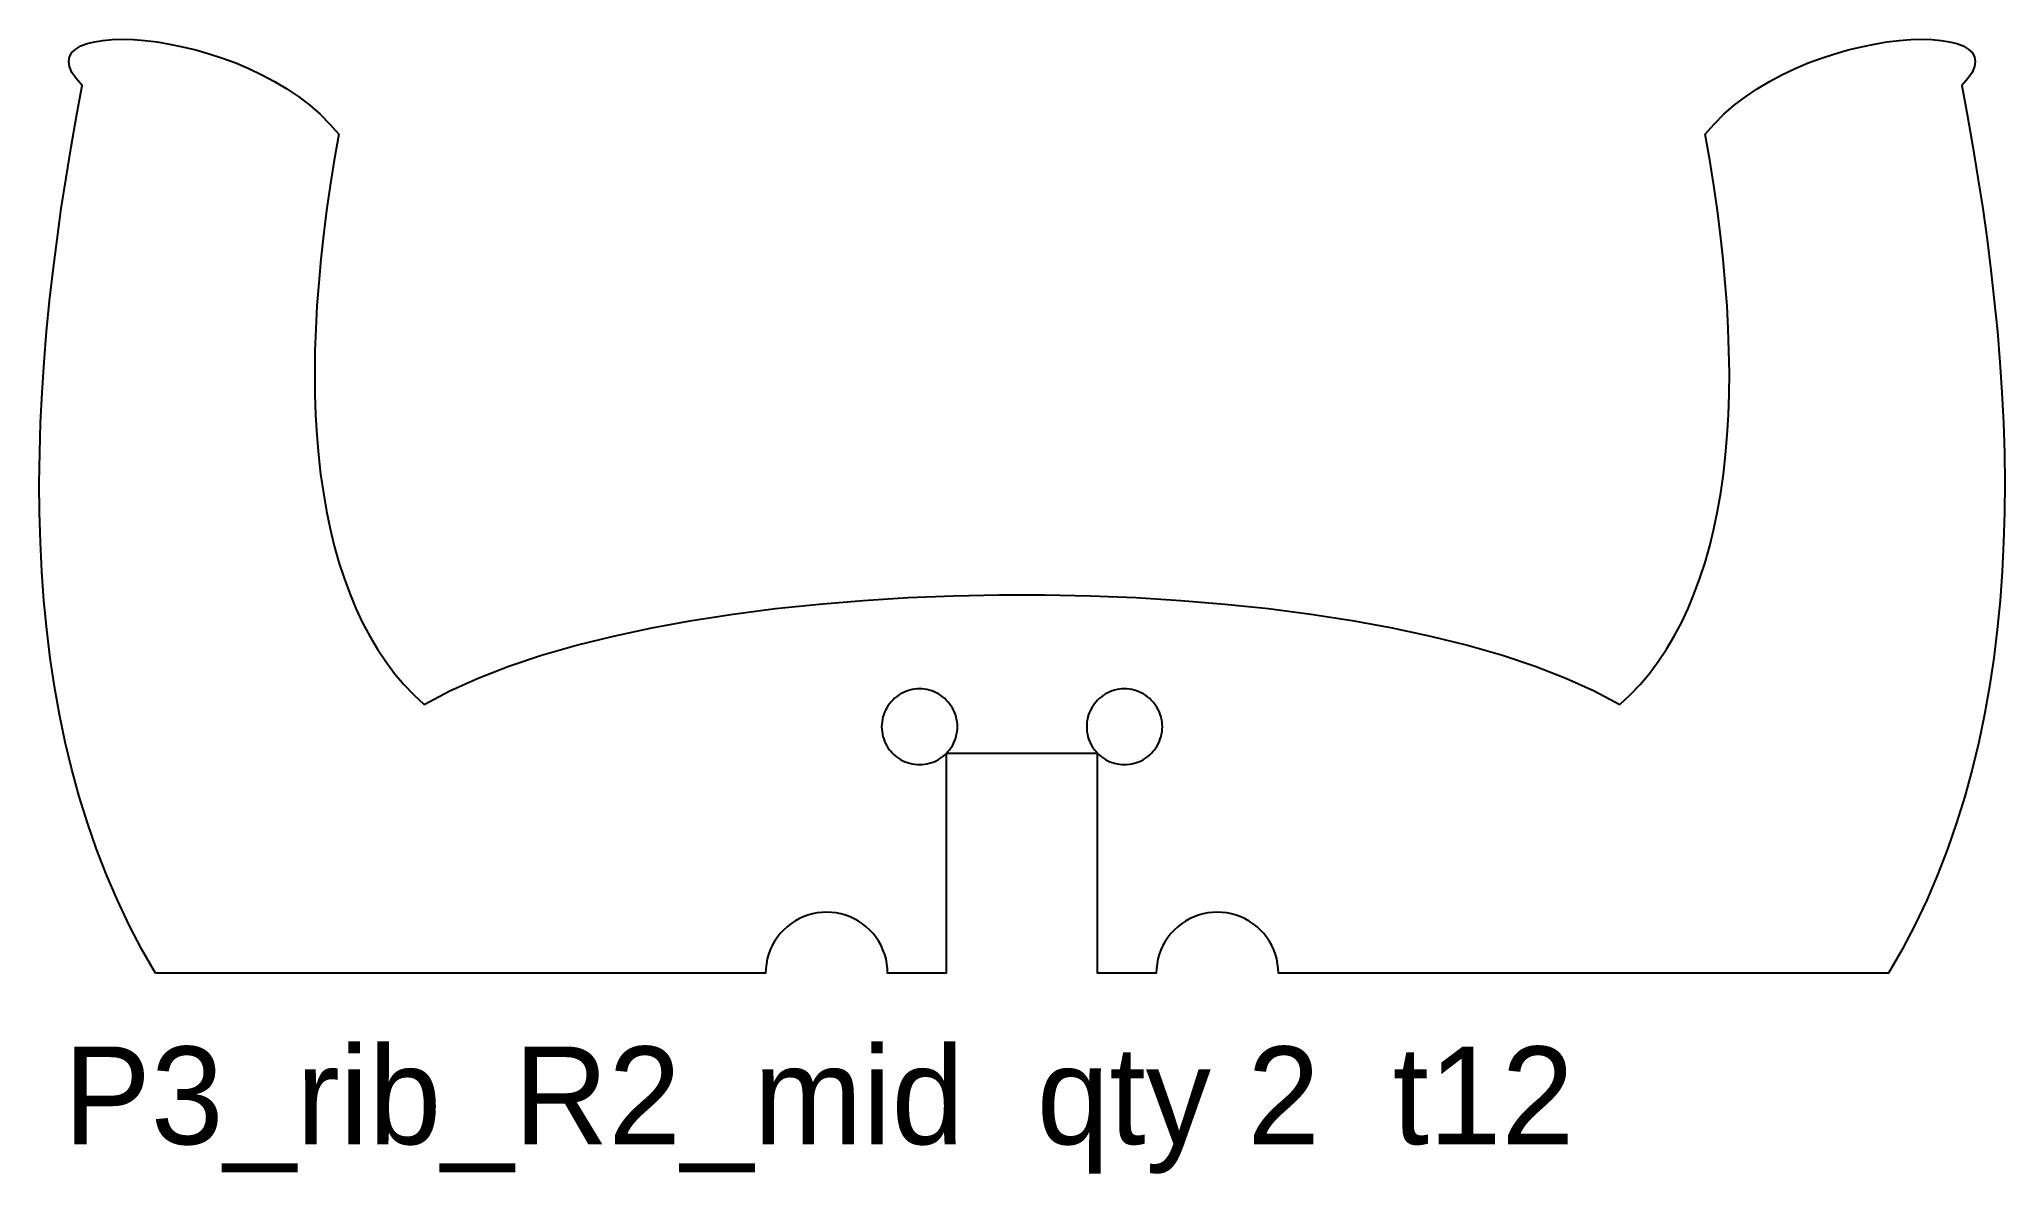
# Model space of a CAD drawing. Header units: millimetres. Extents: x 0 to 161, y -16 to 76.
import ezdxf

# ---------------------------------------------------------------- set-up
doc = ezdxf.new("R2010")
doc.units = ezdxf.units.MM
doc.layers.add('CUT', color=2, linetype='Continuous')
doc.layers.add('LABEL', color=3, linetype='Continuous')

msp = doc.modelspace()

# ---------------------------------------------------------------- linework, layer by layer
at = {"layer": 'CUT'}
for points in [[(9.52, 0), (8.4, 1.96), (7.35, 3.95), (6.39, 5.99), (5.5, 8.06), (4.69, 10.17), (3.94, 12.31), (3.27, 14.49), (2.67, 16.7), (2.13, 18.93), (1.66, 21.2), (1.25, 23.49), (0.9, 25.81), (0.61, 28.15), (0.38, 30.52), (0.21, 32.9), (0.09, 35.31), (0.02, 37.73), (0, 40.17), (0.03, 42.63), (0.11, 45.09), (0.23, 47.57), (0.39, 50.06), (0.6, 52.56), (0.84, 55.07), (1.13, 57.58), (1.45, 60.1), (1.8, 62.62), (2.19, 65.15), (2.6, 67.67), (3.05, 70.19), (3.52, 72.71), (3.02, 73.27), (2.67, 73.78), (2.47, 74.25), (2.41, 74.68), (2.48, 75.06), (2.67, 75.4), (2.98, 75.69), (3.4, 75.94), (3.91, 76.14), (4.52, 76.29), (5.21, 76.4), (5.97, 76.47), (6.81, 76.49), (7.7, 76.46), (8.65, 76.39), (9.64, 76.27), (10.67, 76.1), (11.73, 75.88), (12.81, 75.62), (13.9, 75.31), (14.99, 74.95), (16.09, 74.55), (17.17, 74.09), (18.23, 73.59), (19.27, 73.04), (20.28, 72.44), (21.24, 71.79), (22.15, 71.1), (23.01, 70.35), (23.8, 69.55), (24.52, 68.71), (24.15, 66.59), (23.82, 64.52), (23.52, 62.47), (23.27, 60.46), (23.05, 58.49), (22.88, 56.55), (22.74, 54.65), (22.64, 52.79), (22.57, 50.97), (22.55, 49.18), (22.57, 47.44), (22.63, 45.74), (22.72, 44.07), (22.86, 42.45), (23.04, 40.88), (23.26, 39.34), (23.51, 37.85), (23.81, 36.41), (24.15, 35.01), (24.54, 33.65), (24.96, 32.35), (25.42, 31.09), (25.93, 29.87), (26.48, 28.71), (27.07, 27.6), (27.7, 26.54), (28.38, 25.52), (29.1, 24.56), (29.86, 23.66), (30.67, 22.8), (31.52, 22), (33.62, 23.12), (35.93, 24.17), (38.44, 25.15), (41.13, 26.05), (43.99, 26.87), (47.01, 27.62), (50.16, 28.29), (53.43, 28.89), (56.82, 29.42), (60.3, 29.87), (63.86, 30.24), (67.48, 30.54), (71.16, 30.77), (74.87, 30.92), (78.6, 30.99), (82.35, 30.99), (86.08, 30.92), (89.79, 30.77), (93.47, 30.54), (97.09, 30.24), (100.65, 29.87), (104.13, 29.42), (107.52, 28.89), (110.79, 28.29), (113.94, 27.62), (116.96, 26.87), (119.82, 26.05), (122.51, 25.15), (125.02, 24.17), (127.33, 23.12), (129.43, 22), (130.28, 22.8), (131.09, 23.66), (131.85, 24.56), (132.57, 25.52), (133.25, 26.54), (133.88, 27.6), (134.47, 28.71), (135.02, 29.87), (135.53, 31.09), (135.99, 32.35), (136.41, 33.65), (136.8, 35.01), (137.14, 36.41), (137.43, 37.85), (137.69, 39.34), (137.91, 40.88), (138.09, 42.45), (138.23, 44.07), (138.32, 45.74), (138.38, 47.44), (138.4, 49.18), (138.37, 50.97), (138.31, 52.79), (138.21, 54.65), (138.07, 56.55), (137.9, 58.49), (137.68, 60.46), (137.42, 62.47), (137.13, 64.52), (136.8, 66.59), (136.43, 68.71), (137.15, 69.55), (137.94, 70.35), (138.79, 71.1), (139.71, 71.79), (140.67, 72.44), (141.68, 73.04), (142.71, 73.59), (143.78, 74.09), (144.86, 74.55), (145.96, 74.95), (147.05, 75.31), (148.14, 75.62), (149.22, 75.88), (150.28, 76.1), (151.31, 76.27), (152.3, 76.39), (153.25, 76.46), (154.14, 76.49), (154.97, 76.47), (155.74, 76.4), (156.43, 76.29), (157.04, 76.14), (157.55, 75.94), (157.97, 75.69), (158.28, 75.4), (158.47, 75.06), (158.54, 74.68), (158.48, 74.25), (158.28, 73.78), (157.93, 73.27), (157.43, 72.71), (157.9, 70.19), (158.35, 67.67), (158.76, 65.15), (159.15, 62.62), (159.5, 60.1), (159.82, 57.58), (160.1, 55.07), (160.35, 52.56), (160.56, 50.06), (160.72, 47.57), (160.84, 45.09), (160.92, 42.63), (160.95, 40.17), (160.93, 37.73), (160.86, 35.31), (160.74, 32.9), (160.57, 30.52), (160.33, 28.15), (160.05, 25.81), (159.7, 23.49), (159.29, 21.2), (158.82, 18.93), (158.28, 16.7), (157.68, 14.49), (157, 12.31), (156.26, 10.17), (155.45, 8.06), (154.56, 5.99), (153.6, 3.95), (152.55, 1.96), (151.43, 0), (101.47, 0), (101.46, 0.39), (101.41, 0.78), (101.34, 1.17), (101.23, 1.55), (101.09, 1.91), (100.93, 2.27), (100.74, 2.61), (100.52, 2.94), (100.28, 3.25), (100.01, 3.54), (99.72, 3.8), (99.41, 4.05), (99.09, 4.26), (98.74, 4.46), (98.39, 4.62), (98.02, 4.76), (97.64, 4.86), (97.26, 4.94), (96.87, 4.98), (96.47, 5), (96.08, 4.98), (95.69, 4.94), (95.31, 4.86), (94.93, 4.76), (94.56, 4.62), (94.2, 4.46), (93.86, 4.26), (93.54, 4.05), (93.23, 3.8), (92.94, 3.54), (92.67, 3.25), (92.43, 2.94), (92.21, 2.61), (92.02, 2.27), (91.85, 1.91), (91.72, 1.55), (91.61, 1.17), (91.54, 0.78), (91.49, 0.39), (91.47, 0), (86.67, 0), (86.67, 18), (74.27, 18), (74.27, 0), (69.47, 0), (69.46, 0.39), (69.41, 0.78), (69.34, 1.17), (69.23, 1.55), (69.09, 1.91), (68.93, 2.27), (68.74, 2.61), (68.52, 2.94), (68.28, 3.25), (68.01, 3.54), (67.72, 3.8), (67.41, 4.05), (67.09, 4.26), (66.74, 4.46), (66.39, 4.62), (66.02, 4.76), (65.64, 4.86), (65.26, 4.94), (64.87, 4.98), (64.47, 5), (64.08, 4.98), (63.69, 4.94), (63.31, 4.86), (62.93, 4.76), (62.56, 4.62), (62.2, 4.46), (61.86, 4.26), (61.54, 4.05), (61.23, 3.8), (60.94, 3.54), (60.67, 3.25), (60.43, 2.94), (60.21, 2.61), (60.02, 2.27), (59.85, 1.91), (59.72, 1.55), (59.61, 1.17), (59.54, 0.78), (59.49, 0.39), (59.47, 0), (9.52, 0)], [(74.41, 18.15), (74.54, 18.3), (74.66, 18.47), (74.77, 18.64), (74.86, 18.82), (74.95, 19.01), (75.02, 19.2), (75.08, 19.39), (75.12, 19.59), (75.16, 19.79), (75.18, 19.99), (75.18, 20.19), (75.18, 20.39), (75.16, 20.6), (75.12, 20.8), (75.08, 20.99), (75.02, 21.19), (74.95, 21.38), (74.86, 21.56), (74.77, 21.74), (74.66, 21.91), (74.54, 22.08), (74.41, 22.24), (74.27, 22.38), (74.13, 22.52), (73.97, 22.65), (73.8, 22.77), (73.63, 22.88), (73.45, 22.97), (73.27, 23.06), (73.08, 23.13), (72.88, 23.19), (72.69, 23.23), (72.49, 23.27), (72.29, 23.29), (72.08, 23.29), (71.88, 23.29), (71.68, 23.27), (71.48, 23.23), (71.28, 23.19), (71.09, 23.13), (70.9, 23.06), (70.71, 22.97), (70.53, 22.88), (70.36, 22.77), (70.2, 22.65), (70.04, 22.52), (69.89, 22.38), (69.75, 22.24), (69.62, 22.08), (69.5, 21.91), (69.4, 21.74), (69.3, 21.56), (69.22, 21.38), (69.15, 21.19), (69.09, 20.99), (69.04, 20.8), (69.01, 20.6), (68.99, 20.39), (68.98, 20.19), (68.99, 19.99), (69.01, 19.79), (69.04, 19.59), (69.09, 19.39), (69.15, 19.2), (69.22, 19.01), (69.3, 18.82), (69.4, 18.64), (69.5, 18.47), (69.62, 18.3), (69.75, 18.15), (69.89, 18), (70.04, 17.86), (70.2, 17.73), (70.36, 17.61), (70.53, 17.51), (70.71, 17.41), (70.9, 17.33), (71.09, 17.26), (71.28, 17.2), (71.48, 17.15), (71.68, 17.12), (71.88, 17.1), (72.08, 17.09), (72.29, 17.1), (72.49, 17.12), (72.69, 17.15), (72.88, 17.2), (73.08, 17.26), (73.27, 17.33), (73.45, 17.41), (73.63, 17.51), (73.8, 17.61), (73.97, 17.73), (74.13, 17.86), (74.27, 18), (74.41, 18.15)], [(91.86, 19.39), (91.91, 19.59), (91.94, 19.79), (91.96, 19.99), (91.97, 20.19), (91.96, 20.39), (91.94, 20.6), (91.91, 20.8), (91.86, 20.99), (91.8, 21.19), (91.73, 21.38), (91.65, 21.56), (91.55, 21.74), (91.44, 21.91), (91.33, 22.08), (91.2, 22.24), (91.06, 22.38), (90.91, 22.52), (90.75, 22.65), (90.59, 22.77), (90.42, 22.88), (90.24, 22.97), (90.05, 23.06), (89.86, 23.13), (89.67, 23.19), (89.47, 23.23), (89.27, 23.27), (89.07, 23.29), (88.87, 23.29), (88.66, 23.29), (88.46, 23.27), (88.26, 23.23), (88.06, 23.19), (87.87, 23.13), (87.68, 23.06), (87.5, 22.97), (87.32, 22.88), (87.14, 22.77), (86.98, 22.65), (86.82, 22.52), (86.67, 22.38), (86.54, 22.24), (86.41, 22.08), (86.29, 21.91), (86.18, 21.74), (86.09, 21.56), (86, 21.38), (85.93, 21.19), (85.87, 20.99), (85.83, 20.8), (85.79, 20.6), (85.77, 20.39), (85.77, 20.19), (85.77, 19.99), (85.79, 19.79), (85.83, 19.59), (85.87, 19.39), (85.93, 19.2), (86, 19.01), (86.09, 18.82), (86.18, 18.64), (86.29, 18.47), (86.41, 18.3), (86.54, 18.15), (86.67, 18), (86.82, 17.86), (86.98, 17.73), (87.14, 17.61), (87.32, 17.51), (87.5, 17.41), (87.68, 17.33), (87.87, 17.26), (88.06, 17.2), (88.26, 17.15), (88.46, 17.12), (88.66, 17.1), (88.87, 17.09), (89.07, 17.1), (89.27, 17.12), (89.47, 17.15), (89.67, 17.2), (89.86, 17.26), (90.05, 17.33), (90.24, 17.41), (90.42, 17.51), (90.59, 17.61), (90.75, 17.73), (90.91, 17.86), (91.06, 18), (91.2, 18.15), (91.33, 18.3), (91.44, 18.47), (91.55, 18.64), (91.65, 18.82), (91.73, 19.01), (91.8, 19.2), (91.86, 19.39)]]:
    msp.add_lwpolyline(points, close=True, dxfattribs=at)

# ---------------------------------------------------------------- texts
at = {"layer": 'LABEL'}
msp.add_text('P3_rib_R2_mid  qty 2  t12', height=8, dxfattribs=at).set_placement((2, -14))

doc.saveas('drawing.dxf')
